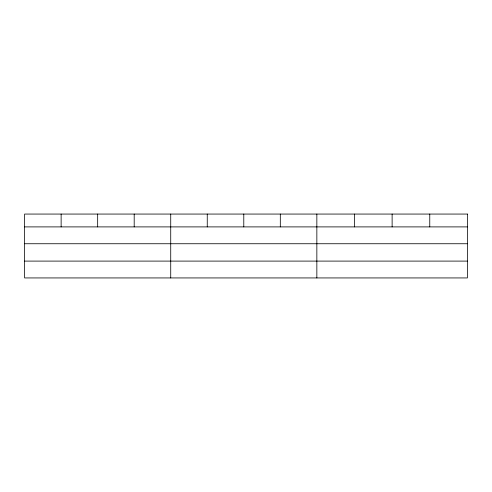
<?xml version="1.0" encoding="UTF-8"?>
<svg xmlns="http://www.w3.org/2000/svg" width="492" height="492" viewBox="0 0 492 492"><rect width="100%" height="100%" fill="white"/><g stroke="black" fill="none" stroke-linecap="round" stroke-linejoin="round"><path stroke-width="0.74" d="M24.6 226.898L467.4 226.898M24.6 243.743L467.4 243.743M24.6 261.098L467.4 261.098M429.762 214.063L429.762 226.898M392.124 214.063L392.124 226.898M354.486 214.063L354.486 226.898M316.848 214.063L316.848 277.937M280.317 214.063L280.317 226.898M243.786 214.063L243.786 226.898M207.255 214.063L207.255 226.898M170.724 214.063L170.724 277.937M134.193 214.063L134.193 226.898M97.662 214.063L97.662 226.898M61.131 214.063L61.131 226.898M467.4 214.063L24.6 214.063L24.6 277.937L467.4 277.937L467.4 214.063"/></g></svg>
